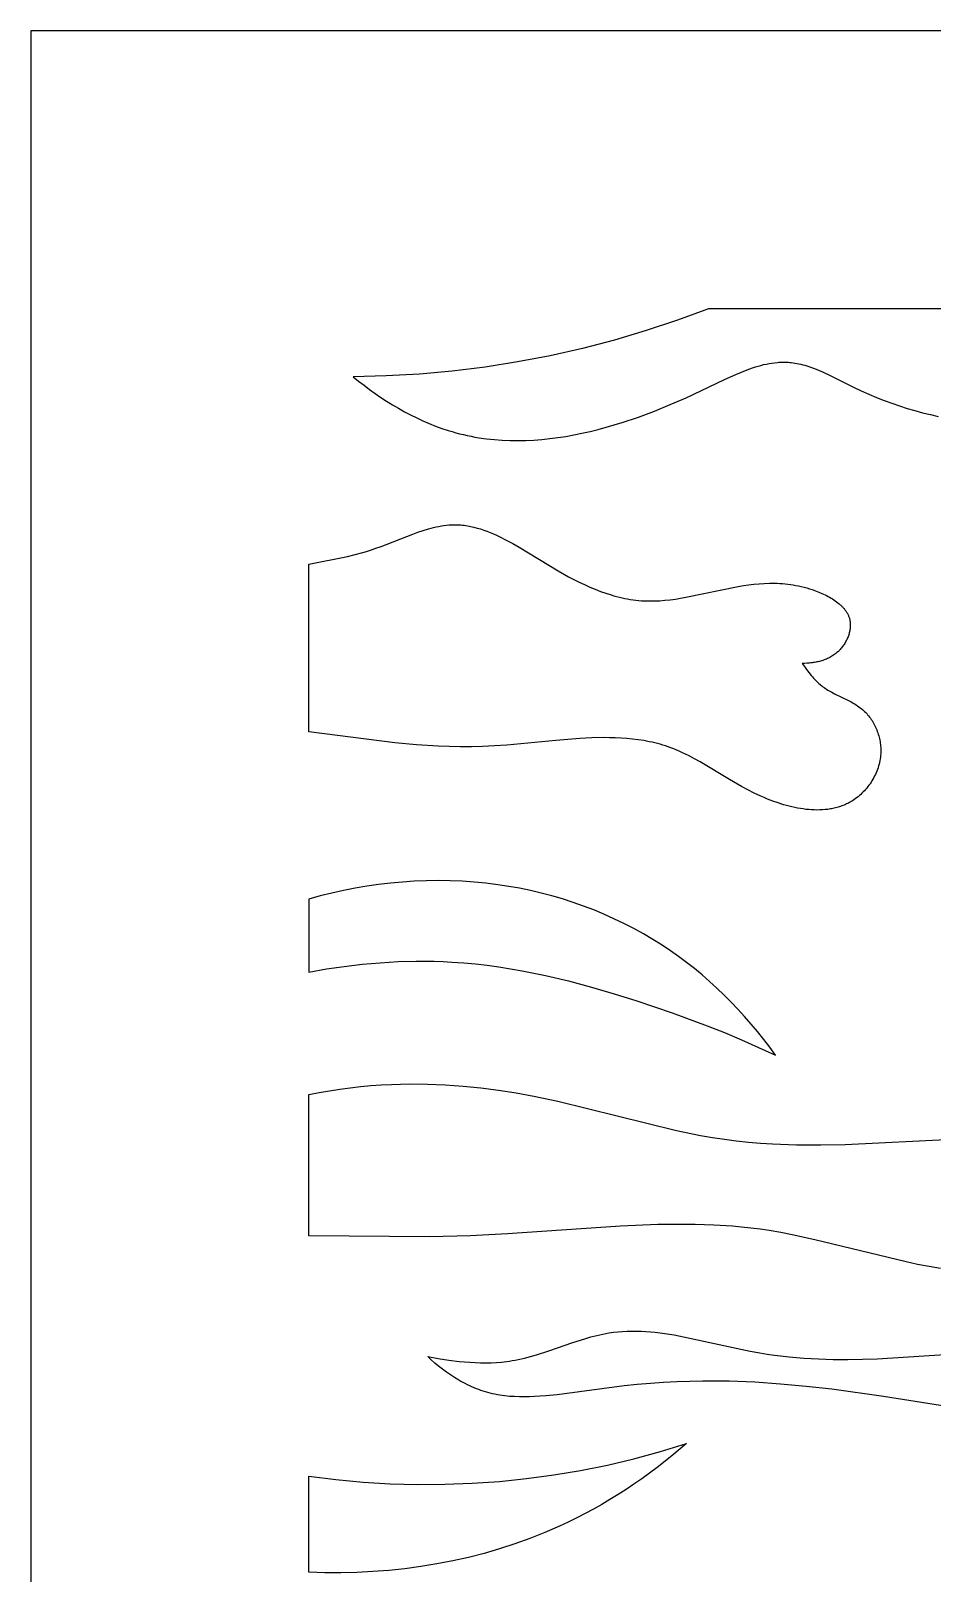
# Model space of a CAD drawing. Header units: millimetres. Extents: x 735 to 1140, y 263 to 1308.
# Drawn here: x 735.2 to 897.4, y 1030.8 to 1308.3 of the extents above; entities that cross this region are included whole.
import ezdxf

# ---------------------------------------------------------------- set-up
doc = ezdxf.new("R2010")
doc.units = ezdxf.units.MM
doc.layers.add('DEFAULT_LAYER', color=1, linetype='Continuous', true_color=0xff0000)

msp = doc.modelspace()

# ---------------------------------------------------------------- linework, layer by layer
at = {"layer": 'DEFAULT_LAYER'}
for p, q in [((1140.35, 1308.34), (735.25, 1308.34)), ((735.25, 1308.34), (735.25, 262.59)), ((857.15, 1258.34), (851.57, 1256.28)), ((948.41, 1258.34), (857.15, 1258.34)), ((845.93, 1254.4), (840.23, 1252.71)), ((851.57, 1256.28), (845.93, 1254.4)), ((840.23, 1252.71), (834.47, 1251.2)), ((828.67, 1249.89), (822.83, 1248.77)), ((834.47, 1251.2), (828.67, 1249.89)), ((799.2, 1246.24), (793.25, 1246.09)), ((793.25, 1246.09), (794.21, 1245.32)), ((805.14, 1246.58), (799.2, 1246.24)), ((811.06, 1247.11), (805.14, 1246.58)), ((816.96, 1247.84), (811.06, 1247.11)), ((822.83, 1248.77), (816.96, 1247.84)), ((860.06, 1245.61), (862.08, 1246.53)), ((862.08, 1246.53), (863.08, 1246.95)), ((863.08, 1246.95), (864.09, 1247.35)), ((864.09, 1247.35), (865.09, 1247.7)), ((865.09, 1247.7), (865.59, 1247.86)), ((865.59, 1247.86), (866.09, 1248.01)), ((866.09, 1248.01), (866.58, 1248.15)), ((866.58, 1248.15), (867.08, 1248.28)), ((867.08, 1248.28), (867.58, 1248.39)), ((867.58, 1248.39), (868.07, 1248.49)), ((868.07, 1248.49), (868.57, 1248.57)), ((868.57, 1248.57), (869.06, 1248.63)), ((869.06, 1248.63), (869.56, 1248.69)), ((869.56, 1248.69), (869.8, 1248.7)), ((869.8, 1248.7), (870.05, 1248.72)), ((870.05, 1248.72), (870.3, 1248.73)), ((870.3, 1248.73), (870.54, 1248.74)), ((870.54, 1248.74), (870.79, 1248.74)), ((870.79, 1248.74), (871.03, 1248.73)), ((871.03, 1248.73), (871.28, 1248.72)), ((871.28, 1248.72), (871.53, 1248.71)), ((871.53, 1248.71), (871.77, 1248.69)), ((871.77, 1248.69), (872.02, 1248.67)), ((872.02, 1248.67), (872.37, 1248.63)), ((872.37, 1248.63), (872.72, 1248.57)), ((872.72, 1248.57), (873.08, 1248.51)), ((873.08, 1248.51), (873.43, 1248.44)), ((873.43, 1248.44), (873.78, 1248.36)), ((873.78, 1248.36), (874.13, 1248.27)), ((874.13, 1248.27), (874.48, 1248.17)), ((874.48, 1248.17), (874.84, 1248.06)), ((874.84, 1248.06), (875.19, 1247.95)), ((875.19, 1247.95), (875.54, 1247.83)), ((875.54, 1247.83), (876.24, 1247.57)), ((876.24, 1247.57), (876.94, 1247.29)), ((876.94, 1247.29), (877.65, 1246.98)), ((877.65, 1246.98), (879.05, 1246.33)), ((879.05, 1246.33), (883.28, 1244.21)), ((794.21, 1245.32), (795.19, 1244.56)), ((795.19, 1244.56), (796.18, 1243.82)), ((796.18, 1243.82), (797.19, 1243.1)), ((853.14, 1242.33), (860.06, 1245.61)), ((883.28, 1244.21), (884.64, 1243.57)), ((884.64, 1243.57), (886, 1242.97)), ((797.19, 1243.1), (798.22, 1242.4)), ((798.22, 1242.4), (799.26, 1241.72)), ((799.26, 1241.72), (800.32, 1241.06)), ((800.32, 1241.06), (801.38, 1240.43)), ((847.42, 1239.93), (850.29, 1241.09)), ((850.29, 1241.09), (853.14, 1242.33)), ((886, 1242.97), (887.37, 1242.39)), ((887.37, 1242.39), (888.74, 1241.85)), ((888.74, 1241.85), (890.12, 1241.34)), ((890.12, 1241.34), (891.5, 1240.86)), ((891.5, 1240.86), (892.89, 1240.42)), ((801.38, 1240.43), (802.47, 1239.82)), ((802.47, 1239.82), (803.56, 1239.24)), ((803.56, 1239.24), (804.67, 1238.69)), ((804.67, 1238.69), (805.78, 1238.17)), ((805.78, 1238.17), (806.91, 1237.69)), ((840.2, 1237.43), (841.65, 1237.88)), ((841.65, 1237.88), (844.54, 1238.85)), ((844.54, 1238.85), (847.42, 1239.93)), ((892.89, 1240.42), (894.28, 1240.01)), ((894.28, 1240.01), (895.68, 1239.64)), ((895.68, 1239.64), (897.08, 1239.29)), ((897.08, 1239.29), (898.48, 1238.98)), ((806.91, 1237.69), (808.05, 1237.23)), ((808.05, 1237.23), (809.19, 1236.81)), ((809.19, 1236.81), (810.34, 1236.43)), ((810.34, 1236.43), (811.02, 1236.23)), ((811.02, 1236.23), (811.7, 1236.03)), ((811.7, 1236.03), (812.39, 1235.85)), ((812.39, 1235.85), (813.08, 1235.69)), ((813.08, 1235.69), (813.77, 1235.53)), ((813.77, 1235.53), (814.46, 1235.39)), ((814.46, 1235.39), (815.15, 1235.26)), ((815.15, 1235.26), (815.85, 1235.14)), ((815.85, 1235.14), (817.24, 1234.95)), ((817.24, 1234.95), (818.65, 1234.79)), ((827.18, 1234.82), (828.62, 1234.97)), ((828.62, 1234.97), (830.06, 1235.16)), ((830.06, 1235.16), (831.51, 1235.38)), ((831.51, 1235.38), (832.95, 1235.64)), ((832.95, 1235.64), (834.4, 1235.94)), ((834.4, 1235.94), (835.85, 1236.26)), ((835.85, 1236.26), (837.3, 1236.62)), ((837.3, 1236.62), (838.75, 1237.01)), ((838.75, 1237.01), (840.2, 1237.43)), ((818.65, 1234.79), (820.06, 1234.69)), ((820.06, 1234.69), (821.47, 1234.63)), ((821.47, 1234.63), (822.89, 1234.62)), ((822.89, 1234.62), (824.32, 1234.65)), ((824.32, 1234.65), (825.75, 1234.71)), ((825.75, 1234.71), (827.18, 1234.82)), ((804.89, 1218.14), (805.83, 1218.45)), ((805.83, 1218.45), (806.77, 1218.74)), ((806.77, 1218.74), (807.24, 1218.86)), ((807.24, 1218.86), (807.7, 1218.98)), ((807.7, 1218.98), (808.17, 1219.09)), ((808.17, 1219.09), (808.63, 1219.18)), ((808.63, 1219.18), (809.1, 1219.26)), ((809.1, 1219.26), (809.56, 1219.33)), ((809.56, 1219.33), (810.03, 1219.39)), ((810.03, 1219.39), (810.49, 1219.43)), ((810.49, 1219.43), (810.95, 1219.46)), ((810.95, 1219.46), (811.18, 1219.47)), ((811.18, 1219.47), (811.41, 1219.47)), ((811.41, 1219.47), (811.71, 1219.47)), ((811.71, 1219.47), (812, 1219.46)), ((812, 1219.46), (812.3, 1219.45)), ((812.3, 1219.45), (812.6, 1219.43)), ((812.6, 1219.43), (812.89, 1219.4)), ((812.89, 1219.4), (813.19, 1219.37)), ((813.19, 1219.37), (813.49, 1219.33)), ((813.49, 1219.33), (813.78, 1219.28)), ((813.78, 1219.28), (814.08, 1219.23)), ((814.08, 1219.23), (814.37, 1219.17)), ((814.37, 1219.17), (814.67, 1219.11)), ((814.67, 1219.11), (814.96, 1219.04)), ((814.96, 1219.04), (815.55, 1218.88)), ((815.55, 1218.88), (816.13, 1218.71)), ((816.13, 1218.71), (816.72, 1218.52)), ((816.72, 1218.52), (817.3, 1218.31)), ((817.3, 1218.31), (817.88, 1218.08)), ((797.29, 1215.24), (798.25, 1215.58)), ((798.25, 1215.58), (803.95, 1217.8)), ((803.95, 1217.8), (804.89, 1218.14)), ((817.88, 1218.08), (818.47, 1217.83)), ((818.47, 1217.83), (819.05, 1217.57)), ((819.05, 1217.57), (819.63, 1217.3)), ((819.63, 1217.3), (820.79, 1216.71)), ((820.79, 1216.71), (821.95, 1216.09)), ((821.95, 1216.09), (823.11, 1215.42)), ((785.25, 1212.36), (792.19, 1213.77)), ((792.19, 1213.77), (793.58, 1214.11)), ((793.58, 1214.11), (794.96, 1214.48)), ((794.96, 1214.48), (795.65, 1214.69)), ((795.65, 1214.69), (796.34, 1214.91)), ((796.34, 1214.91), (797.29, 1215.24)), ((823.11, 1215.42), (830.09, 1211.19)), ((785.25, 1182.22), (785.25, 1212.36)), ((830.09, 1211.19), (831.98, 1210.13)), ((831.98, 1210.13), (832.93, 1209.63)), ((832.93, 1209.63), (833.88, 1209.15)), ((833.88, 1209.15), (834.83, 1208.7)), ((834.83, 1208.7), (835.79, 1208.27)), ((835.79, 1208.27), (836.75, 1207.87)), ((836.75, 1207.87), (837.72, 1207.49)), ((837.72, 1207.49), (838.69, 1207.15)), ((853.1, 1206.43), (862.52, 1208.36)), ((862.52, 1208.36), (863.45, 1208.52)), ((863.45, 1208.52), (864.38, 1208.65)), ((864.38, 1208.65), (865.31, 1208.77)), ((865.31, 1208.77), (866.25, 1208.86)), ((866.25, 1208.86), (867.18, 1208.92)), ((867.18, 1208.92), (868.12, 1208.95)), ((868.12, 1208.95), (868.59, 1208.96)), ((868.59, 1208.96), (869.06, 1208.95)), ((869.06, 1208.95), (869.53, 1208.94)), ((869.53, 1208.94), (870.01, 1208.92)), ((870.01, 1208.92), (870.48, 1208.88)), ((870.48, 1208.88), (870.96, 1208.84)), ((870.96, 1208.84), (871.44, 1208.79)), ((871.44, 1208.79), (871.92, 1208.73)), ((871.92, 1208.73), (872.4, 1208.65)), ((872.4, 1208.65), (872.88, 1208.57)), ((872.88, 1208.57), (873.37, 1208.47)), ((873.37, 1208.47), (873.86, 1208.36)), ((873.86, 1208.36), (874.35, 1208.24)), ((874.35, 1208.24), (874.84, 1208.11)), ((874.84, 1208.11), (875.33, 1207.96)), ((875.33, 1207.96), (875.83, 1207.8)), ((875.83, 1207.8), (876.41, 1207.59)), ((876.41, 1207.59), (876.99, 1207.37)), ((876.99, 1207.37), (877.57, 1207.13)), ((838.69, 1207.15), (839.66, 1206.84)), ((839.66, 1206.84), (840.15, 1206.7)), ((840.15, 1206.7), (840.64, 1206.56)), ((840.64, 1206.56), (841.13, 1206.44)), ((841.13, 1206.44), (841.62, 1206.33)), ((841.62, 1206.33), (842.11, 1206.22)), ((842.11, 1206.22), (842.6, 1206.13)), ((842.6, 1206.13), (843.1, 1206.04)), ((843.1, 1206.04), (843.59, 1205.97)), ((843.59, 1205.97), (844.09, 1205.91)), ((844.09, 1205.91), (844.59, 1205.85)), ((844.59, 1205.85), (845.08, 1205.81)), ((845.08, 1205.81), (845.58, 1205.78)), ((845.58, 1205.78), (846.05, 1205.76)), ((846.05, 1205.76), (846.51, 1205.76)), ((846.51, 1205.76), (846.98, 1205.76)), ((846.98, 1205.76), (847.45, 1205.77)), ((847.45, 1205.77), (848.38, 1205.81)), ((848.38, 1205.81), (849.32, 1205.89)), ((849.32, 1205.89), (850.26, 1205.99)), ((850.26, 1205.99), (851.21, 1206.11)), ((851.21, 1206.11), (852.15, 1206.26)), ((852.15, 1206.26), (853.1, 1206.43)), ((877.57, 1207.13), (877.85, 1207)), ((877.85, 1207), (878.13, 1206.87)), ((878.13, 1206.87), (878.41, 1206.73)), ((878.41, 1206.73), (878.68, 1206.59)), ((878.68, 1206.59), (878.95, 1206.44)), ((878.95, 1206.44), (879.22, 1206.29)), ((879.22, 1206.29), (879.47, 1206.13)), ((879.47, 1206.13), (879.73, 1205.97)), ((879.73, 1205.97), (879.97, 1205.8)), ((879.97, 1205.8), (880.21, 1205.63)), ((880.21, 1205.63), (880.44, 1205.45)), ((880.44, 1205.45), (880.67, 1205.27)), ((880.67, 1205.27), (880.88, 1205.08)), ((880.88, 1205.08), (880.98, 1204.99)), ((880.98, 1204.99), (881.08, 1204.89)), ((881.08, 1204.89), (881.18, 1204.79)), ((881.18, 1204.79), (881.28, 1204.69)), ((881.28, 1204.69), (881.37, 1204.59)), ((881.37, 1204.59), (881.46, 1204.49)), ((881.46, 1204.49), (881.55, 1204.39)), ((881.55, 1204.39), (881.64, 1204.28)), ((881.64, 1204.28), (881.72, 1204.17)), ((881.72, 1204.17), (881.8, 1204.07)), ((881.8, 1204.07), (881.88, 1203.96)), ((881.88, 1203.96), (881.95, 1203.85)), ((881.95, 1203.85), (882.02, 1203.74)), ((882.02, 1203.74), (882.09, 1203.63)), ((882.09, 1203.63), (882.15, 1203.51)), ((882.15, 1203.51), (882.21, 1203.4)), ((882.21, 1203.4), (882.27, 1203.28)), ((882.27, 1203.28), (882.33, 1203.16)), ((882.33, 1203.16), (882.38, 1203.04)), ((882.38, 1203.04), (882.42, 1202.92)), ((882.42, 1202.92), (882.47, 1202.8)), ((882.47, 1202.8), (882.51, 1202.68)), ((882.51, 1202.68), (882.54, 1202.55)), ((882.54, 1202.55), (882.57, 1202.43)), ((882.57, 1202.43), (882.6, 1202.3)), ((882.6, 1202.3), (882.62, 1202.17)), ((882.62, 1202.17), (882.64, 1202.09)), ((882.64, 1202.09), (882.65, 1202)), ((882.65, 1202), (882.66, 1201.92)), ((882.66, 1201.92), (882.67, 1201.83)), ((882.67, 1201.83), (882.67, 1201.74)), ((882.67, 1201.74), (882.68, 1201.66)), ((882.68, 1201.66), (882.68, 1201.57)), ((882.12, 1198.97), (882.04, 1198.79)), ((882.2, 1199.14), (882.12, 1198.97)), ((882.27, 1199.32), (882.2, 1199.14)), ((882.34, 1199.5), (882.27, 1199.32)), ((882.4, 1199.68), (882.34, 1199.5)), ((882.45, 1199.86), (882.4, 1199.68)), ((882.5, 1200.04), (882.45, 1199.86)), ((882.54, 1200.22), (882.5, 1200.04)), ((882.58, 1200.4), (882.54, 1200.22)), ((882.61, 1200.58), (882.58, 1200.4)), ((882.64, 1200.77), (882.61, 1200.58)), ((882.66, 1200.95), (882.64, 1200.77)), ((882.67, 1201.12), (882.66, 1200.95)), ((882.68, 1201.21), (882.67, 1201.12)), ((882.68, 1201.57), (882.68, 1201.48)), ((882.68, 1201.48), (882.68, 1201.39)), ((882.68, 1201.39), (882.68, 1201.3)), ((882.68, 1201.3), (882.68, 1201.21)), ((879.92, 1196.18), (879.74, 1196.05)), ((880.1, 1196.31), (879.92, 1196.18)), ((880.27, 1196.46), (880.1, 1196.31)), ((880.44, 1196.6), (880.27, 1196.46)), ((880.53, 1196.68), (880.44, 1196.6)), ((880.61, 1196.76), (880.53, 1196.68)), ((880.74, 1196.89), (880.61, 1196.76)), ((880.87, 1197.03), (880.74, 1196.89)), ((881, 1197.18), (880.87, 1197.03)), ((881.12, 1197.32), (881, 1197.18)), ((881.24, 1197.48), (881.12, 1197.32)), ((881.35, 1197.63), (881.24, 1197.48)), ((881.47, 1197.79), (881.35, 1197.63)), ((881.57, 1197.95), (881.47, 1197.79)), ((881.68, 1198.11), (881.57, 1197.95)), ((881.77, 1198.28), (881.68, 1198.11)), ((881.87, 1198.45), (881.77, 1198.28)), ((881.96, 1198.62), (881.87, 1198.45)), ((882.04, 1198.79), (881.96, 1198.62)), ((874.46, 1194.53), (874.03, 1194.53)), ((874.03, 1194.53), (874.41, 1193.98)), ((874.41, 1193.98), (874.8, 1193.43)), ((874.9, 1194.55), (874.46, 1194.53)), ((874.8, 1193.43), (875.21, 1192.89)), ((875.13, 1194.56), (874.9, 1194.55)), ((875.35, 1194.58), (875.13, 1194.56)), ((875.57, 1194.6), (875.35, 1194.58)), ((875.79, 1194.63), (875.57, 1194.6)), ((876.01, 1194.66), (875.79, 1194.63)), ((876.23, 1194.69), (876.01, 1194.66)), ((876.45, 1194.73), (876.23, 1194.69)), ((876.67, 1194.78), (876.45, 1194.73)), ((876.89, 1194.82), (876.67, 1194.78)), ((877.11, 1194.88), (876.89, 1194.82)), ((877.32, 1194.94), (877.11, 1194.88)), ((877.54, 1195), (877.32, 1194.94)), ((877.75, 1195.07), (877.54, 1195)), ((877.96, 1195.14), (877.75, 1195.07)), ((878.17, 1195.22), (877.96, 1195.14)), ((878.38, 1195.3), (878.17, 1195.22)), ((878.58, 1195.39), (878.38, 1195.3)), ((878.78, 1195.49), (878.58, 1195.39)), ((878.98, 1195.59), (878.78, 1195.49)), ((879.18, 1195.69), (878.98, 1195.59)), ((879.37, 1195.8), (879.18, 1195.69)), ((879.56, 1195.92), (879.37, 1195.8)), ((879.74, 1196.05), (879.56, 1195.92)), ((875.21, 1192.89), (875.63, 1192.37)), ((875.63, 1192.37), (875.85, 1192.11)), ((875.85, 1192.11), (876.07, 1191.86)), ((876.07, 1191.86), (876.3, 1191.62)), ((876.3, 1191.62), (876.53, 1191.38)), ((876.53, 1191.38), (876.77, 1191.15)), ((876.77, 1191.15), (877.02, 1190.92)), ((877.02, 1190.92), (877.27, 1190.71)), ((877.27, 1190.71), (877.53, 1190.5)), ((877.53, 1190.5), (877.75, 1190.33)), ((877.75, 1190.33), (877.97, 1190.18)), ((877.97, 1190.18), (878.19, 1190.02)), ((878.19, 1190.02), (878.42, 1189.88)), ((878.42, 1189.88), (878.66, 1189.73)), ((878.66, 1189.73), (878.89, 1189.6)), ((878.89, 1189.6), (879.37, 1189.33)), ((879.37, 1189.33), (879.86, 1189.07)), ((879.86, 1189.07), (882.34, 1187.84)), ((882.34, 1187.84), (882.83, 1187.59)), ((882.83, 1187.59), (883.3, 1187.31)), ((883.3, 1187.31), (883.54, 1187.17)), ((883.54, 1187.17), (883.77, 1187.03)), ((883.77, 1187.03), (883.99, 1186.88)), ((883.99, 1186.88), (884.22, 1186.72)), ((884.22, 1186.72), (884.44, 1186.56)), ((884.44, 1186.56), (884.65, 1186.39)), ((884.65, 1186.39), (884.86, 1186.22)), ((884.86, 1186.22), (885.07, 1186.04)), ((885.07, 1186.04), (885.25, 1185.86)), ((885.25, 1185.86), (885.44, 1185.68)), ((885.44, 1185.68), (885.62, 1185.49)), ((885.62, 1185.49), (885.79, 1185.29)), ((885.79, 1185.29), (885.96, 1185.09)), ((885.96, 1185.09), (886.12, 1184.88)), ((800.74, 1180.26), (785.25, 1182.22)), ((886.12, 1184.88), (886.28, 1184.67)), ((886.28, 1184.67), (886.43, 1184.45)), ((886.43, 1184.45), (886.58, 1184.23)), ((886.58, 1184.23), (886.72, 1184)), ((886.72, 1184), (886.85, 1183.77)), ((886.85, 1183.77), (886.98, 1183.53)), ((886.98, 1183.53), (887.1, 1183.29)), ((887.1, 1183.29), (887.22, 1183.05)), ((887.22, 1183.05), (887.33, 1182.8)), ((887.33, 1182.8), (887.43, 1182.55)), ((887.43, 1182.55), (887.53, 1182.3)), ((887.53, 1182.3), (887.62, 1182.04)), ((804.63, 1179.89), (800.74, 1180.26)), ((808.55, 1179.63), (804.63, 1179.89)), ((810.52, 1179.55), (808.55, 1179.63)), ((812.51, 1179.51), (810.52, 1179.55)), ((814.5, 1179.51), (812.51, 1179.51)), ((816.5, 1179.57), (814.5, 1179.51)), ((818.68, 1179.68), (816.5, 1179.57)), ((820.87, 1179.84), (818.68, 1179.68)), ((829.67, 1180.67), (820.87, 1179.84)), ((834.02, 1181.02), (829.67, 1180.67)), ((836.17, 1181.12), (834.02, 1181.02)), ((838.3, 1181.17), (836.17, 1181.12)), ((839.36, 1181.16), (838.3, 1181.17)), ((840.4, 1181.13), (839.36, 1181.16)), ((841.44, 1181.09), (840.4, 1181.13)), ((842.47, 1181.01), (841.44, 1181.09)), ((843.5, 1180.91), (842.47, 1181.01)), ((844.51, 1180.79), (843.5, 1180.91)), ((845.51, 1180.63), (844.51, 1180.79)), ((846.51, 1180.44), (845.51, 1180.63)), ((847, 1180.34), (846.51, 1180.44)), ((847.49, 1180.23), (847, 1180.34)), ((847.97, 1180.1), (847.49, 1180.23)), ((848.46, 1179.97), (847.97, 1180.1)), ((848.94, 1179.83), (848.46, 1179.97)), ((849.41, 1179.68), (848.94, 1179.83)), ((849.89, 1179.52), (849.41, 1179.68)), ((850.36, 1179.35), (849.89, 1179.52)), ((887.62, 1182.04), (887.7, 1181.78)), ((887.7, 1181.78), (887.78, 1181.52)), ((887.78, 1181.52), (887.85, 1181.26)), ((887.85, 1181.26), (887.91, 1181)), ((887.91, 1181), (887.97, 1180.73)), ((887.97, 1180.73), (888.02, 1180.46)), ((888.02, 1180.46), (888.06, 1180.19)), ((888.06, 1180.19), (888.1, 1179.92)), ((888.1, 1179.92), (888.12, 1179.65)), ((888.12, 1179.65), (888.14, 1179.38)), ((850.9, 1179.15), (850.36, 1179.35)), ((851.44, 1178.93), (850.9, 1179.15)), ((851.98, 1178.69), (851.44, 1178.93)), ((852.51, 1178.45), (851.98, 1178.69)), ((853.57, 1177.93), (852.51, 1178.45)), ((854.62, 1177.38), (853.57, 1177.93)), ((855.67, 1176.79), (854.62, 1177.38)), ((860.93, 1173.64), (855.67, 1176.79)), ((887.92, 1176.7), (887.84, 1176.38)), ((887.98, 1177.01), (887.92, 1176.7)), ((888.04, 1177.33), (887.98, 1177.01)), ((888.08, 1177.65), (888.04, 1177.33)), ((888.12, 1177.97), (888.08, 1177.65)), ((888.14, 1178.29), (888.12, 1177.97)), ((888.14, 1179.38), (888.15, 1179.11)), ((888.15, 1178.56), (888.14, 1178.29)), ((888.15, 1179.11), (888.16, 1178.84)), ((888.16, 1178.84), (888.15, 1178.56)), ((886.89, 1173.98), (886.73, 1173.7)), ((887.04, 1174.27), (886.89, 1173.98)), ((887.18, 1174.56), (887.04, 1174.27)), ((887.31, 1174.86), (887.18, 1174.56)), ((887.44, 1175.15), (887.31, 1174.86)), ((887.55, 1175.46), (887.44, 1175.15)), ((887.66, 1175.76), (887.55, 1175.46)), ((887.75, 1176.07), (887.66, 1175.76)), ((887.84, 1176.38), (887.75, 1176.07)), ((863.12, 1172.38), (860.93, 1173.64)), ((864.24, 1171.77), (863.12, 1172.38)), ((865.39, 1171.19), (864.24, 1171.77)), ((866.56, 1170.64), (865.39, 1171.19)), ((884.77, 1171.16), (884.54, 1170.94)), ((884.99, 1171.39), (884.77, 1171.16)), ((885.21, 1171.62), (884.99, 1171.39)), ((885.43, 1171.86), (885.21, 1171.62)), ((885.63, 1172.1), (885.43, 1171.86)), ((885.84, 1172.35), (885.63, 1172.1)), ((886.03, 1172.61), (885.84, 1172.35)), ((886.22, 1172.88), (886.03, 1172.61)), ((886.4, 1173.14), (886.22, 1172.88)), ((886.57, 1173.42), (886.4, 1173.14)), ((886.73, 1173.7), (886.57, 1173.42)), ((867.16, 1170.37), (866.56, 1170.64)), ((867.77, 1170.12), (867.16, 1170.37)), ((868.72, 1169.75), (867.77, 1170.12)), ((869.7, 1169.41), (868.72, 1169.75)), ((870.19, 1169.25), (869.7, 1169.41)), ((870.68, 1169.1), (870.19, 1169.25)), ((871.18, 1168.96), (870.68, 1169.1)), ((871.68, 1168.82), (871.18, 1168.96)), ((872.18, 1168.7), (871.68, 1168.82)), ((872.68, 1168.59), (872.18, 1168.7)), ((873.18, 1168.49), (872.68, 1168.59)), ((873.69, 1168.4), (873.18, 1168.49)), ((874.19, 1168.33), (873.69, 1168.4)), ((874.69, 1168.26), (874.19, 1168.33)), ((879.09, 1168.33), (878.85, 1168.3)), ((879.32, 1168.38), (879.09, 1168.33)), ((879.55, 1168.42), (879.32, 1168.38)), ((879.79, 1168.47), (879.55, 1168.42)), ((880.02, 1168.53), (879.79, 1168.47)), ((880.25, 1168.59), (880.02, 1168.53)), ((880.47, 1168.65), (880.25, 1168.59)), ((880.7, 1168.72), (880.47, 1168.65)), ((880.92, 1168.79), (880.7, 1168.72)), ((881.14, 1168.87), (880.92, 1168.79)), ((881.36, 1168.95), (881.14, 1168.87)), ((881.58, 1169.04), (881.36, 1168.95)), ((881.8, 1169.14), (881.58, 1169.04)), ((882.01, 1169.23), (881.8, 1169.14)), ((882.22, 1169.34), (882.01, 1169.23)), ((882.43, 1169.45), (882.22, 1169.34)), ((882.64, 1169.56), (882.43, 1169.45)), ((882.85, 1169.68), (882.64, 1169.56)), ((883.05, 1169.8), (882.85, 1169.68)), ((883.31, 1169.97), (883.05, 1169.8)), ((883.56, 1170.15), (883.31, 1169.97)), ((883.81, 1170.34), (883.56, 1170.15)), ((884.06, 1170.53), (883.81, 1170.34)), ((884.3, 1170.73), (884.06, 1170.53)), ((884.54, 1170.94), (884.3, 1170.73)), ((875.19, 1168.21), (874.69, 1168.26)), ((875.69, 1168.18), (875.19, 1168.21)), ((876.18, 1168.15), (875.69, 1168.18)), ((876.68, 1168.14), (876.18, 1168.15)), ((877.17, 1168.15), (876.68, 1168.14)), ((877.65, 1168.17), (877.17, 1168.15)), ((878.14, 1168.21), (877.65, 1168.17)), ((878.38, 1168.23), (878.14, 1168.21)), ((878.61, 1168.26), (878.38, 1168.23)), ((878.85, 1168.3), (878.61, 1168.26)), ((797.82, 1154.75), (795.69, 1154.44)), ((799.95, 1155), (797.82, 1154.75)), ((802.09, 1155.19), (799.95, 1155)), ((804.24, 1155.34), (802.09, 1155.19)), ((806.39, 1155.42), (804.24, 1155.34)), ((808.54, 1155.45), (806.39, 1155.42)), ((810.69, 1155.42), (808.54, 1155.45)), ((812.84, 1155.33), (810.69, 1155.42)), ((814.99, 1155.19), (812.84, 1155.33)), ((817.13, 1154.98), (814.99, 1155.19)), ((819.26, 1154.71), (817.13, 1154.98)), ((821.23, 1154.41), (819.26, 1154.71)), ((787.31, 1152.7), (785.25, 1152.13)), ((785.25, 1152.13), (785.25, 1138.98)), ((789.38, 1153.21), (787.31, 1152.7)), ((791.47, 1153.67), (789.38, 1153.21)), ((793.58, 1154.08), (791.47, 1153.67)), ((795.69, 1154.44), (793.58, 1154.08)), ((823.19, 1154.06), (821.23, 1154.41)), ((825.13, 1153.66), (823.19, 1154.06)), ((827.07, 1153.2), (825.13, 1153.66)), ((828.99, 1152.69), (827.07, 1153.2)), ((830.9, 1152.14), (828.99, 1152.69)), ((832.79, 1151.53), (830.9, 1152.14)), ((834.66, 1150.87), (832.79, 1151.53)), ((836.52, 1150.16), (834.66, 1150.87)), ((838.35, 1149.4), (836.52, 1150.16)), ((840.16, 1148.59), (838.35, 1149.4)), ((841.95, 1147.73), (840.16, 1148.59)), ((843.72, 1146.82), (841.95, 1147.73)), ((845.45, 1145.86), (843.72, 1146.82)), ((847.16, 1144.85), (845.45, 1145.86)), ((848.84, 1143.8), (847.16, 1144.85)), ((850.32, 1142.8), (848.84, 1143.8)), ((794.85, 1140.38), (798.08, 1140.67)), ((798.08, 1140.67), (801.31, 1140.86)), ((801.31, 1140.86), (804.55, 1140.94)), ((804.55, 1140.94), (807.78, 1140.92)), ((807.78, 1140.92), (809.4, 1140.87)), ((809.4, 1140.87), (811.01, 1140.79)), ((811.01, 1140.79), (813.13, 1140.64)), ((813.13, 1140.64), (815.25, 1140.44)), ((851.78, 1141.77), (850.32, 1142.8)), ((853.21, 1140.7), (851.78, 1141.77)), ((854.62, 1139.6), (853.21, 1140.7)), ((785.25, 1138.98), (788.43, 1139.54)), ((788.43, 1139.54), (791.63, 1140)), ((791.63, 1140), (794.85, 1140.38)), ((815.25, 1140.44), (817.36, 1140.2)), ((817.36, 1140.2), (819.46, 1139.91)), ((819.46, 1139.91), (821.56, 1139.58)), ((821.56, 1139.58), (823.66, 1139.21)), ((823.66, 1139.21), (827.83, 1138.36)), ((827.83, 1138.36), (831.98, 1137.39)), ((856, 1138.46), (854.62, 1139.6)), ((857.35, 1137.29), (856, 1138.46)), ((831.98, 1137.39), (836.11, 1136.29)), ((836.11, 1136.29), (840.21, 1135.1)), ((840.21, 1135.1), (844.28, 1133.82)), ((858.67, 1136.09), (857.35, 1137.29)), ((859.96, 1134.86), (858.67, 1136.09)), ((844.28, 1133.82), (850.64, 1131.67)), ((861.23, 1133.59), (859.96, 1134.86)), ((862.46, 1132.3), (861.23, 1133.59)), ((863.66, 1130.98), (862.46, 1132.3)), ((850.64, 1131.67), (856.93, 1129.34)), ((864.84, 1129.64), (863.66, 1130.98)), ((865.98, 1128.27), (864.84, 1129.64)), ((856.93, 1129.34), (860.04, 1128.1)), ((860.04, 1128.1), (863.12, 1126.8)), ((863.12, 1126.8), (866.18, 1125.44)), ((867.09, 1126.87), (865.98, 1128.27)), ((868.17, 1125.46), (867.09, 1126.87)), ((866.18, 1125.44), (869.21, 1124.02)), ((869.21, 1124.02), (868.17, 1125.46)), ((794.54, 1118.37), (796.41, 1118.55)), ((796.41, 1118.55), (798.29, 1118.68)), ((798.29, 1118.68), (800.16, 1118.78)), ((800.16, 1118.78), (803.37, 1118.86)), ((803.37, 1118.86), (806.58, 1118.84)), ((806.58, 1118.84), (809.79, 1118.71)), ((809.79, 1118.71), (813, 1118.48)), ((813, 1118.48), (816.2, 1118.16)), ((785.25, 1116.98), (787.09, 1117.32)), ((785.25, 1091.51), (785.25, 1116.98)), ((787.09, 1117.32), (788.95, 1117.64)), ((788.95, 1117.64), (790.81, 1117.92)), ((790.81, 1117.92), (792.67, 1118.16)), ((792.67, 1118.16), (794.54, 1118.37)), ((816.2, 1118.16), (819.39, 1117.75)), ((819.39, 1117.75), (822.57, 1117.24)), ((822.57, 1117.24), (825.74, 1116.66)), ((825.74, 1116.66), (830.05, 1115.74)), ((830.05, 1115.74), (851.42, 1110.48)), ((851.42, 1110.48), (855.71, 1109.61)), ((855.71, 1109.61), (857.86, 1109.24)), ((857.86, 1109.24), (860.02, 1108.91)), ((860.02, 1108.91), (862.17, 1108.64)), ((862.17, 1108.64), (864.33, 1108.41)), ((864.33, 1108.41), (866.49, 1108.23)), ((866.49, 1108.23), (868.66, 1108.09)), ((868.66, 1108.09), (873.01, 1107.93)), ((873.01, 1107.93), (877.38, 1107.9)), ((877.38, 1107.9), (881.76, 1107.98)), ((881.76, 1107.98), (901.15, 1108.93)), ((848.07, 1093.55), (841.33, 1093.27)), ((851.43, 1093.59), (848.07, 1093.55)), ((854.78, 1093.57), (851.43, 1093.59)), ((858.12, 1093.45), (854.78, 1093.57)), ((861.46, 1093.24), (858.12, 1093.45)), ((807.01, 1091.34), (785.25, 1091.51)), ((814.28, 1091.51), (807.01, 1091.34)), ((821.03, 1091.86), (814.28, 1091.51)), ((841.33, 1093.27), (821.03, 1091.86)), ((863.12, 1093.09), (861.46, 1093.24)), ((864.78, 1092.91), (863.12, 1093.09)), ((866.43, 1092.7), (864.78, 1092.91)), ((868.09, 1092.46), (866.43, 1092.7)), ((870.15, 1092.11), (868.09, 1092.46)), ((872.21, 1091.72), (870.15, 1092.11)), ((876.32, 1090.83), (872.21, 1091.72)), ((892.72, 1086.82), (876.32, 1090.83)), ((894.78, 1086.39), (892.72, 1086.82)), ((896.84, 1085.99), (894.78, 1086.39)), ((898.91, 1085.65), (896.84, 1085.99)), ((838.69, 1073.96), (839.23, 1074.06)), ((839.23, 1074.06), (840.06, 1074.18)), ((840.06, 1074.18), (840.89, 1074.27)), ((840.89, 1074.27), (841.72, 1074.33)), ((841.72, 1074.33), (842.55, 1074.37)), ((842.55, 1074.37), (843.39, 1074.39)), ((843.39, 1074.39), (844.22, 1074.39)), ((844.22, 1074.39), (845.06, 1074.36)), ((845.06, 1074.36), (845.9, 1074.31)), ((845.9, 1074.31), (846.74, 1074.25)), ((846.74, 1074.25), (847.59, 1074.17)), ((847.59, 1074.17), (849.28, 1073.96)), ((828.42, 1070.84), (832.74, 1072.33)), ((832.74, 1072.33), (834.9, 1073.02)), ((834.9, 1073.02), (835.98, 1073.34)), ((835.98, 1073.34), (837.06, 1073.62)), ((837.06, 1073.62), (837.6, 1073.74)), ((837.6, 1073.74), (838.14, 1073.86)), ((838.14, 1073.86), (838.69, 1073.96)), ((849.28, 1073.96), (850.98, 1073.69)), ((850.98, 1073.69), (852.68, 1073.38)), ((852.68, 1073.38), (864.68, 1070.77)), ((887.49, 1069.42), (916.1, 1071.25)), ((806.65, 1069.81), (808.52, 1069.47)), ((807.28, 1069.21), (806.65, 1069.81)), ((807.93, 1068.63), (807.28, 1069.21)), ((808.6, 1068.06), (807.93, 1068.63)), ((808.52, 1069.47), (810.42, 1069.17)), ((810.42, 1069.17), (812.32, 1068.93)), ((812.32, 1068.93), (813.27, 1068.84)), ((813.27, 1068.84), (814.23, 1068.77)), ((814.23, 1068.77), (815.19, 1068.71)), ((815.19, 1068.71), (816.14, 1068.68)), ((816.14, 1068.68), (817.1, 1068.68)), ((817.1, 1068.68), (818.05, 1068.7)), ((818.05, 1068.7), (819, 1068.74)), ((819, 1068.74), (819.94, 1068.82)), ((819.94, 1068.82), (820.89, 1068.93)), ((820.89, 1068.93), (821.36, 1069)), ((821.36, 1069), (821.83, 1069.07)), ((821.83, 1069.07), (822.38, 1069.17)), ((822.38, 1069.17), (822.94, 1069.28)), ((822.94, 1069.28), (824.04, 1069.53)), ((824.04, 1069.53), (825.14, 1069.82)), ((825.14, 1069.82), (826.24, 1070.14)), ((826.24, 1070.14), (828.42, 1070.84)), ((864.68, 1070.77), (866.4, 1070.45)), ((866.4, 1070.45), (867.72, 1070.23)), ((867.72, 1070.23), (869.04, 1070.04)), ((869.04, 1070.04), (871.68, 1069.73)), ((871.68, 1069.73), (874.32, 1069.51)), ((874.32, 1069.51), (876.96, 1069.37)), ((876.96, 1069.37), (879.59, 1069.29)), ((879.59, 1069.29), (882.22, 1069.28)), ((882.22, 1069.28), (884.86, 1069.33)), ((884.86, 1069.33), (887.49, 1069.42)), ((809.29, 1067.52), (808.6, 1068.06)), ((810, 1066.99), (809.29, 1067.52)), ((810.73, 1066.49), (810, 1066.99)), ((811.48, 1066.01), (810.73, 1066.49)), ((812.24, 1065.56), (811.48, 1066.01)), ((812.62, 1065.34), (812.24, 1065.56)), ((813.01, 1065.13), (812.62, 1065.34)), ((813.4, 1064.93), (813.01, 1065.13)), ((813.8, 1064.73), (813.4, 1064.93)), ((814.2, 1064.54), (813.8, 1064.73)), ((814.6, 1064.36), (814.2, 1064.54)), ((815, 1064.19), (814.6, 1064.36)), ((815.41, 1064.02), (815, 1064.19)), ((815.82, 1063.87), (815.41, 1064.02)), ((816.23, 1063.72), (815.82, 1063.87)), ((816.64, 1063.58), (816.23, 1063.72)), ((817.06, 1063.45), (816.64, 1063.58)), ((817.48, 1063.33), (817.06, 1063.45)), ((817.9, 1063.22), (817.48, 1063.33)), ((818.32, 1063.11), (817.9, 1063.22)), ((818.75, 1063.02), (818.32, 1063.11)), ((819.19, 1062.93), (818.75, 1063.02)), ((819.63, 1062.86), (819.19, 1062.93)), ((829.91, 1062.9), (827.89, 1062.72)), ((841.99, 1064.51), (829.91, 1062.9)), ((844.35, 1064.76), (841.99, 1064.51)), ((846.71, 1064.98), (844.35, 1064.76)), ((849.07, 1065.15), (846.71, 1064.98)), ((851.44, 1065.27), (849.07, 1065.15)), ((856.17, 1065.39), (851.44, 1065.27)), ((860.88, 1065.35), (856.17, 1065.39)), ((865.52, 1065.17), (860.88, 1065.35)), ((870.14, 1064.86), (865.52, 1065.17)), ((874.74, 1064.43), (870.14, 1064.86)), ((879.35, 1063.91), (874.74, 1064.43)), ((888.62, 1062.62), (879.35, 1063.91)), ((820.07, 1062.79), (819.63, 1062.86)), ((820.51, 1062.73), (820.07, 1062.79)), ((820.95, 1062.69), (820.51, 1062.73)), ((821.39, 1062.64), (820.95, 1062.69)), ((822.28, 1062.59), (821.39, 1062.64)), ((823.18, 1062.56), (822.28, 1062.59)), ((824.07, 1062.55), (823.18, 1062.56)), ((824.97, 1062.56), (824.07, 1062.55)), ((825.86, 1062.6), (824.97, 1062.56)), ((827.89, 1062.72), (825.86, 1062.6)), ((910.99, 1059.07), (888.62, 1062.62)), ((843.75, 1051.42), (848.5, 1052.7)), ((850.59, 1051.94), (847.91, 1049.84)), ((848.5, 1052.7), (853.19, 1054.14)), ((853.19, 1054.14), (850.59, 1051.94)), ((829.31, 1048.5), (834.16, 1049.31)), ((834.16, 1049.31), (838.97, 1050.29)), ((838.97, 1050.29), (843.75, 1051.42)), ((847.91, 1049.84), (845.16, 1047.82)), ((785.25, 1048.3), (790.12, 1047.69)), ((785.25, 1031), (785.25, 1048.3)), ((790.12, 1047.69), (795.01, 1047.23)), ((795.01, 1047.23), (799.92, 1046.93)), ((799.92, 1046.93), (804.83, 1046.8)), ((804.83, 1046.8), (809.74, 1046.82)), ((809.74, 1046.82), (814.65, 1047)), ((814.65, 1047), (819.55, 1047.34)), ((819.55, 1047.34), (824.44, 1047.84)), ((824.44, 1047.84), (829.31, 1048.5)), ((843.75, 1046.84), (842.33, 1045.89)), ((845.16, 1047.82), (843.75, 1046.84)), ((839.44, 1044.07), (837.97, 1043.2)), ((840.9, 1044.97), (839.44, 1044.07)), ((842.33, 1045.89), (840.9, 1044.97)), ((833.46, 1040.76), (831.93, 1040)), ((834.98, 1041.55), (833.46, 1040.76)), ((836.48, 1042.36), (834.98, 1041.55)), ((837.97, 1043.2), (836.48, 1042.36)), ((827.73, 1038.13), (825.04, 1037.06)), ((830.38, 1039.28), (827.73, 1038.13)), ((831.93, 1040), (830.38, 1039.28)), ((819.57, 1035.2), (816.78, 1034.39)), ((822.32, 1036.09), (819.57, 1035.2)), ((825.04, 1037.06), (822.32, 1036.09)), ((808.29, 1032.49), (805.43, 1032.02)), ((811.14, 1033.04), (808.29, 1032.49)), ((813.97, 1033.67), (811.14, 1033.04)), ((816.78, 1034.39), (813.97, 1033.67)), ((788.12, 1030.91), (785.25, 1031)), ((791, 1030.9), (788.12, 1030.91)), ((793.89, 1030.96), (791, 1030.9)), ((796.78, 1031.11), (793.89, 1030.96)), ((799.66, 1031.33), (796.78, 1031.11)), ((802.55, 1031.63), (799.66, 1031.33)), ((805.43, 1032.02), (802.55, 1031.63))]:
    msp.add_line(p, q, dxfattribs=at)

doc.saveas('drawing.dxf')
